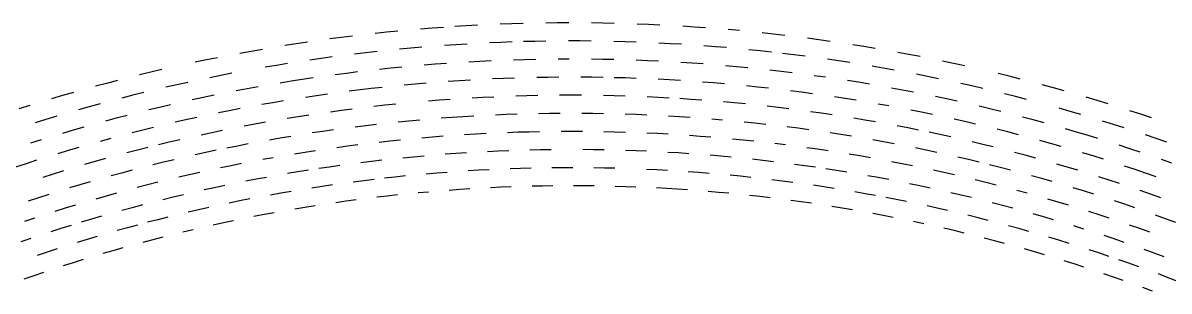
# Model space of a CAD drawing. Header units: metres. Extents: x -298 to 300, y -298 to 299.
# Drawn here: x -90 to 99, y 254.9 to 299.3 of the extents above; entities that cross this region are included whole.
import ezdxf

# ---------------------------------------------------------------- set-up
doc = ezdxf.new("R2010")
doc.units = ezdxf.units.M

msp = doc.modelspace()

# ---------------------------------------------------------------- linework, layer by layer
for p, q in [((-16.900705, 298.7572, -692.8203), (-18.777231, 298.6421, -692.8203)), ((-15.023447, 298.86053, -692.8203), (-16.900705, 298.7572, -692.8203)), ((-9.388193, 299.09973, -692.8203), (-11.26716, 299.03186, -692.8203)), ((-7.508921, 299.15588, -692.8203), (-9.388193, 299.09973, -692.8203)), ((-1.869211, 299.25342, -692.8203), (-3.749277, 299.23273, -692.8203)), ((0.011038, 299.26233, -692.8203), (-1.869211, 299.25342, -692.8203)), ((5.651602, 299.21814, -692.8203), (3.771475, 299.2447, -692.8203)), ((7.531546, 299.17975, -692.8203), (5.651602, 299.21814, -692.8203)), ((13.169485, 298.99377, -692.8203), (11.290518, 299.06763, -692.8203)), ((15.047903, 298.9082, -692.8203), (13.169485, 298.99377, -692.8203)), ((20.679617, 298.58063, -692.8203), (18.80303, 298.70166, -692.8203)), ((-37.48762, 296.84344, -692.8203), (-39.351513, 296.599, -692.8203)), ((-35.622204, 297.07617, -692.8203), (-37.48762, 296.84344, -692.8203)), ((-30.017527, 297.70392, -692.8203), (-31.887094, 297.5064, -692.8203)), ((-28.1468, 297.88965, -692.8203), (-30.017527, 297.70392, -692.8203)), ((-22.527903, 298.37646, -692.8203), (-24.401926, 298.22595, -692.8203)), ((-20.653025, 298.51514, -692.8203), (-22.527903, 298.37646, -692.8203)), ((22.55535, 298.44788, -692.8203), (20.679617, 298.58063, -692.8203)), ((28.177298, 297.97882, -692.8203), (26.304312, 298.1469, -692.8203)), ((33.78954, 297.40393, -692.8203), (31.919973, 297.6073, -692.8203)), ((35.657764, 297.18872, -692.8203), (33.78954, 297.40393, -692.8203)), ((41.254017, 296.4729, -692.8203), (39.390064, 296.72327, -692.8203)), ((-50.498974, 294.8871, -692.8203), (-52.35023, 294.5609, -692.8203)), ((-44.933422, 295.79553, -692.8203), (-46.79054, 295.5044, -692.8203)), ((-43.074474, 296.07507, -692.8203), (-44.933422, 295.79553, -692.8203)), ((-26.039072, 295.08215, -692.8203), (-27.892282, 294.90967, -692.8203)), ((-24.184824, 295.24298, -692.8203), (-26.039072, 295.08215, -692.8203)), ((-18.616282, 295.65552, -692.8203), (-20.473337, 295.52966, -692.8203)), ((-16.758493, 295.7697, -692.8203), (-18.616282, 295.65552, -692.8203)), ((-11.181162, 296.04224, -692.8203), (-13.040842, 295.963, -692.8203)), ((-9.320993, 296.10968, -692.8203), (-11.181162, 296.04224, -692.8203)), ((-5.599497, 296.20953, -692.8203), (-7.460398, 296.1654, -692.8203)), ((-3.738352, 296.24194, -692.8203), (-5.599497, 296.20953, -692.8203)), ((1.845999, 296.26892, -692.8203), (-0.015513, 296.2716, -692.8203)), ((3.707449, 296.25452, -692.8203), (1.845999, 296.26892, -692.8203)), ((9.290884, 296.14117, -692.8203), (7.429983, 296.19067, -692.8203)), ((11.15148, 296.07996, -692.8203), (9.290884, 296.14117, -692.8203)), ((16.730581, 295.82635, -692.8203), (14.871389, 295.9226, -692.8203)), ((18.589102, 295.71844, -692.8203), (16.730581, 295.82635, -692.8203)), ((24.160269, 295.32465, -692.8203), (22.304007, 295.4676, -692.8203)), ((26.015615, 295.17004, -692.8203), (24.160269, 295.32465, -692.8203)), ((31.575308, 294.63635, -692.8203), (29.723196, 294.82593, -692.8203)), ((43.11632, 296.21094, -692.8203), (41.254017, 296.4729, -692.8203)), ((48.693043, 295.3546, -692.8203), (46.835926, 295.65173, -692.8203)), ((50.548267, 295.0459, -692.8203), (48.693043, 295.3546, -692.8203)), ((-59.73335, 293.14038, -692.8203), (-61.573376, 292.7563, -692.8203)), ((-57.891003, 293.51294, -692.8203), (-59.73335, 293.14038, -692.8203)), ((-52.35023, 294.5609, -692.8203), (-54.199352, 294.2232, -692.8203)), ((-40.828808, 293.37695, -692.8203), (-42.67085, 293.11157, -692.8203)), ((-38.98512, 293.63068, -692.8203), (-40.828808, 293.37695, -692.8203)), ((-33.444836, 294.32245, -692.8203), (-35.29304, 294.10352, -692.8203)), ((-31.595224, 294.5298, -692.8203), (-33.444836, 294.32245, -692.8203)), ((-12.800486, 292.97998, -692.8203), (-14.640696, 292.89075, -692.8203)), ((-7.276743, 293.17834, -692.8203), (-9.118357, 293.12378, -692.8203)), ((-5.434702, 293.22137, -692.8203), (-7.276743, 293.17834, -692.8203)), ((0.09252, 293.28088, -692.8203), (-1.75001, 293.27258, -692.8203)), ((5.620047, 293.2362, -692.8203), (3.777578, 293.2627, -692.8203)), ((7.462271, 293.19812, -692.8203), (5.620047, 293.2362, -692.8203)), ((12.987112, 293.0146, -692.8203), (11.145865, 293.08734, -692.8203)), ((14.827932, 292.93024, -692.8203), (12.987112, 293.0146, -692.8203)), ((33.426258, 294.43518, -692.8203), (31.575308, 294.63635, -692.8203)), ((37.124134, 293.998, -692.8203), (35.275867, 294.2224, -692.8203)), ((38.970997, 293.76196, -692.8203), (37.124134, 293.998, -692.8203)), ((44.502308, 292.98425, -692.8203), (42.660145, 293.25507, -692.8203)), ((46.3427, 292.70184, -692.8203), (44.502308, 292.98425, -692.8203)), ((56.101917, 294.04974, -692.8203), (54.252796, 294.39343, -692.8203)), ((57.948902, 293.69446, -692.8203), (56.101917, 294.04974, -692.8203)), ((63.47594, 292.55896, -692.8203), (61.635975, 292.94904, -692.8203)), ((-68.907845, 291.1046, -692.8203), (-70.73475, 290.66296, -692.8203)), ((-67.07819, 291.5348, -692.8203), (-68.907845, 291.1046, -692.8203)), ((-48.18617, 292.24622, -692.8203), (-50.020763, 291.9347, -692.8203)), ((-46.34962, 292.5462, -692.8203), (-48.18617, 292.24622, -692.8203)), ((-34.826977, 291.14722, -692.8203), (-36.65504, 290.91962, -692.8203)), ((-29.334543, 291.761, -692.8203), (-31.166636, 291.56787, -692.8203)), ((-27.50123, 291.94263, -692.8203), (-29.334543, 291.761, -692.8203)), ((-21.994883, 292.4182, -692.8203), (-23.831308, 292.27118, -692.8203)), ((-20.15748, 292.55365, -692.8203), (-21.994883, 292.4182, -692.8203)), ((-14.640696, 292.89075, -692.8203), (-16.480356, 292.78992, -692.8203)), ((20.34667, 292.6079, -692.8203), (18.507742, 292.72693, -692.8203)), ((22.184805, 292.4773, -692.8203), (20.34667, 292.6079, -692.8203)), ((27.69396, 292.01636, -692.8203), (25.858511, 292.18152, -692.8203)), ((29.52831, 291.83966, -692.8203), (27.69396, 292.01636, -692.8203)), ((35.02434, 291.24036, -692.8203), (33.19353, 291.45166, -692.8203)), ((36.85375, 291.01758, -692.8203), (35.02434, 291.24036, -692.8203)), ((51.852894, 291.7854, -692.8203), (50.018116, 292.10242, -692.8203)), ((53.68572, 291.4568, -692.8203), (51.852894, 291.7854, -692.8203)), ((65.31347, 292.15735, -692.8203), (63.47594, 292.55896, -692.8203)), ((-76.19825, 289.26917, -692.8203), (-78.013435, 288.78174, -692.8203)), ((-74.38001, 289.74524, -692.8203), (-76.19825, 289.26917, -692.8203)), ((-62.8025, 289.43237, -692.8203), (-64.619026, 289.02905, -692.8203)), ((-57.33827, 290.5736, -692.8203), (-59.16212, 290.2046, -692.8203)), ((-55.512157, 290.93103, -692.8203), (-57.33827, 290.5736, -692.8203)), ((-45.7718, 289.60974, -692.8203), (-47.589855, 289.31342, -692.8203)), ((-43.951855, 289.8946, -692.8203), (-45.7718, 289.60974, -692.8203)), ((-42.13014, 290.16803, -692.8203), (-43.951855, 289.8946, -692.8203)), ((-36.65504, 290.91962, -692.8203), (-38.48164, 290.68054, -692.8203)), ((-25.295664, 289.143, -692.8203), (-27.111399, 288.97534, -692.8203)), ((-23.47883, 289.29926, -692.8203), (-25.295664, 289.143, -692.8203)), ((-18.022898, 289.69952, -692.8203), (-19.842356, 289.5775, -692.8203)), ((-16.202646, 289.81006, -692.8203), (-18.022898, 289.69952, -692.8203)), ((-10.738169, 290.07312, -692.8203), (-12.56019, 289.99695, -692.8203)), ((-8.915659, 290.13794, -692.8203), (-10.738169, 290.07312, -692.8203)), ((-3.446055, 290.2636, -692.8203), (-5.26948, 290.23315, -692.8203)), ((-1.622385, 290.2826, -692.8203), (-3.446055, 290.2636, -692.8203)), ((3.848867, 290.27075, -692.8203), (2.025137, 290.28613, -692.8203)), ((5.672537, 290.2439, -692.8203), (3.848867, 290.27075, -692.8203)), ((9.319143, 290.15582, -692.8203), (7.495962, 290.20557, -692.8203)), ((11.141958, 290.0946, -692.8203), (9.319143, 290.15582, -692.8203)), ((16.60784, 289.84222, -692.8203), (14.786367, 289.93774, -692.8203)), ((18.42864, 289.73523, -692.8203), (16.60784, 289.84222, -692.8203)), ((23.886648, 289.34552, -692.8203), (22.068106, 289.48682, -692.8203)), ((25.704275, 289.19275, -692.8203), (23.886648, 289.34552, -692.8203)), ((42.33318, 290.2804, -692.8203), (40.50823, 290.5376, -692.8203)), ((47.797962, 289.44006, -692.8203), (45.978138, 289.73157, -692.8203)), ((49.615955, 289.13702, -692.8203), (47.797962, 289.44006, -692.8203)), ((59.171375, 290.4021, -692.8203), (57.34502, 290.76514, -692.8203)), ((60.995472, 290.0276, -692.8203), (59.171375, 290.4021, -692.8203)), ((66.45312, 288.83533, -692.8203), (64.636345, 289.24414, -692.8203)), ((72.63744, 290.4356, -692.8203), (70.81054, 290.8833, -692.8203)), ((74.46154, 289.97644, -692.8203), (72.63744, 290.4356, -692.8203)), ((-83.43995, 287.25122, -692.8203), (-85.242195, 286.71838, -692.8203)), ((-81.634346, 287.77283, -692.8203), (-83.43995, 287.25122, -692.8203)), ((-71.858345, 287.30212, -692.8203), (-73.66114, 286.84204, -692.8203)), ((-70.05262, 287.75092, -692.8203), (-71.858345, 287.30212, -692.8203)), ((-64.619026, 289.02905, -692.8203), (-66.43287, 288.61438, -692.8203)), ((-58.4557, 287.2964, -692.8203), (-60.258923, 286.9204, -692.8203)), ((-53.03236, 288.35608, -692.8203), (-54.842358, 288.01416, -692.8203)), ((-51.220226, 288.68658, -692.8203), (-53.03236, 288.35608, -692.8203)), ((-39.786816, 287.4828, -692.8203), (-41.591747, 287.22412, -692.8203)), ((-34.362743, 288.19067, -692.8203), (-36.172253, 287.96606, -692.8203)), ((-32.55183, 288.40393, -692.8203), (-34.362743, 288.19067, -692.8203)), ((-30.739573, 288.60577, -692.8203), (-32.55183, 288.40393, -692.8203)), ((0.308279, 287.29932, -692.8203), (-1.496714, 287.29248, -692.8203)), ((2.113272, 287.29468, -692.8203), (0.308279, 287.29932, -692.8203)), ((7.527639, 287.213, -692.8203), (5.723013, 287.2516, -692.8203)), ((31.150991, 288.66608, -692.8203), (29.336477, 288.85303, -692.8203)), ((32.964222, 288.4677, -692.8203), (31.150991, 288.66608, -692.8203)), ((38.39623, 287.80426, -692.8203), (36.586964, 288.03674, -692.8203)), ((40.20403, 287.56036, -692.8203), (38.39623, 287.80426, -692.8203)), ((55.058094, 288.15955, -692.8203), (53.246082, 288.49677, -692.8203)), ((56.86797, 287.8109, -692.8203), (55.058094, 288.15955, -692.8203)), ((68.267204, 288.41504, -692.8203), (66.45312, 288.83533, -692.8203)), ((73.69341, 287.08594, -692.8203), (71.88744, 287.54034, -692.8203)), ((79.91607, 288.53027, -692.8203), (78.100945, 289.0238, -692.8203)), ((81.72814, 288.0254, -692.8203), (79.91607, 288.53027, -692.8203)), ((-88.83643, 285.61877, -692.8203), (-90.6283, 285.052, -692.8203)), ((-79.051704, 285.39392, -692.8203), (-80.84229, 284.88873, -692.8203)), ((-77.25794, 285.88794, -692.8203), (-79.051704, 285.39392, -692.8203)), ((-65.653694, 285.72485, -692.8203), (-67.446785, 285.3037, -692.8203)), ((-60.258923, 286.9204, -692.8203), (-62.059643, 286.5332, -692.8203)), ((-48.793835, 286.07623, -692.8203), (-50.589672, 285.761, -692.8203)), ((-46.996105, 286.38013, -692.8203), (-48.793835, 286.07623, -692.8203)), ((-41.591747, 287.22412, -692.8203), (-43.39497, 286.9541, -692.8203)), ((-30.314463, 285.64343, -692.8203), (-32.108105, 285.44427, -692.8203)), ((-28.519602, 285.83124, -692.8203), (-30.314463, 285.64343, -692.8203)), ((-21.329233, 286.46985, -692.8203), (-23.128305, 286.32715, -692.8203)), ((-19.529245, 286.6012, -692.8203), (-21.329233, 286.46985, -692.8203)), ((-14.124704, 286.92755, -692.8203), (-15.926889, 286.83008, -692.8203)), ((-12.32197, 287.01367, -692.8203), (-14.124704, 286.92755, -692.8203)), ((-6.910715, 287.2041, -692.8203), (-8.714853, 287.15198, -692.8203)), ((-5.106272, 287.24487, -692.8203), (-6.910715, 287.2041, -692.8203)), ((9.332022, 287.1631, -692.8203), (7.527639, 287.213, -692.8203)), ((14.74291, 286.94537, -692.8203), (12.939688, 287.0293, -692.8203)), ((16.545523, 286.8501, -692.8203), (14.74291, 286.94537, -692.8203)), ((20.148855, 286.62573, -692.8203), (18.347525, 286.74353, -692.8203)), ((21.949453, 286.49646, -692.8203), (20.148855, 286.62573, -692.8203)), ((27.345877, 286.04102, -692.8203), (25.548025, 286.2041, -692.8203)), ((29.14269, 285.86658, -692.8203), (27.345877, 286.04102, -692.8203)), ((34.526234, 285.27563, -692.8203), (32.73296, 285.4839, -692.8203)), ((45.617847, 286.76062, -692.8203), (43.81493, 287.03857, -692.8203)), ((47.419056, 286.4713, -692.8203), (45.617847, 286.76062, -692.8203)), ((52.811268, 285.53577, -692.8203), (51.015797, 285.8589, -692.8203)), ((62.284046, 286.69696, -692.8203), (60.481007, 287.0796, -692.8203)), ((64.08465, 286.30298, -692.8203), (62.284046, 286.69696, -692.8203)), ((69.471245, 285.05322, -692.8203), (67.67834, 285.48108, -692.8203)), ((75.49645, 286.62018, -692.8203), (73.69341, 287.08594, -692.8203)), ((87.14483, 286.44257, -692.8203), (85.34258, 286.98157, -692.8203)), ((88.94372, 285.89233, -692.8203), (87.14483, 286.44257, -692.8203)), ((-84.413826, 283.8446, -692.8203), (-86.19453, 283.30566, -692.8203)), ((-74.59144, 283.50696, -692.8203), (-76.37037, 283.0298, -692.8203)), ((-72.80958, 283.97296, -692.8203), (-74.59144, 283.50696, -692.8203)), ((-67.446785, 285.3037, -692.8203), (-69.23719, 284.87134, -692.8203)), ((-61.319286, 283.63342, -692.8203), (-63.099377, 283.23962, -692.8203)), ((-55.96455, 284.7478, -692.8203), (-57.751842, 284.38757, -692.8203)), ((-54.17512, 285.0968, -692.8203), (-55.96455, 284.7478, -692.8203)), ((-44.62306, 283.73547, -692.8203), (-46.404247, 283.44653, -692.8203)), ((-42.84004, 284.0133, -692.8203), (-44.62306, 283.73547, -692.8203)), ((-37.480907, 284.7793, -692.8203), (-39.26887, 284.53516, -692.8203)), ((-35.691418, 285.0122, -692.8203), (-37.480907, 284.7793, -692.8203)), ((-19.218332, 283.62476, -692.8203), (-20.999643, 283.49536, -692.8203)), ((-17.436228, 283.74292, -692.8203), (-19.218332, 283.62476, -692.8203)), ((-15.653452, 283.84998, -692.8203), (-17.436228, 283.74292, -692.8203)), ((-10.301401, 284.1037, -692.8203), (-12.085947, 284.03033, -692.8203)), ((-8.516367, 284.1659, -692.8203), (-10.301401, 284.1037, -692.8203)), ((-3.159373, 284.28503, -692.8203), (-4.945322, 284.2566, -692.8203)), ((-1.373301, 284.30237, -692.8203), (-3.159373, 284.28503, -692.8203)), ((3.98522, 284.28687, -692.8203), (2.199087, 284.30328, -692.8203)), ((5.771231, 284.25928, -692.8203), (3.98522, 284.28687, -692.8203)), ((11.12792, 284.1092, -692.8203), (9.342642, 284.17047, -692.8203)), ((12.912771, 284.03674, -692.8203), (11.12792, 284.1092, -692.8203)), ((18.26415, 283.75208, -692.8203), (16.480947, 283.85815, -692.8203)), ((20.046682, 283.63477, -692.8203), (18.26415, 283.75208, -692.8203)), ((36.318226, 285.05615, -692.8203), (34.526234, 285.27563, -692.8203)), ((41.685413, 284.33008, -692.8203), (39.897816, 284.58337, -692.8203)), ((43.471363, 284.06555, -692.8203), (41.685413, 284.33008, -692.8203)), ((48.818836, 283.20483, -692.8203), (47.038136, 283.50293, -692.8203)), ((58.185047, 284.49866, -692.8203), (56.395985, 284.8556, -692.8203)), ((59.971912, 284.1305, -692.8203), (58.185047, 284.49866, -692.8203)), ((71.26147, 284.614, -692.8203), (69.471245, 285.05322, -692.8203)), ((76.615166, 283.22925, -692.8203), (74.83349, 283.7021, -692.8203)), ((82.67864, 284.64417, -692.8203), (80.88775, 285.1551, -692.8203)), ((84.4663, 284.12195, -692.8203), (82.67864, 284.64417, -692.8203)), ((94.319145, 284.17377, -692.8203), (92.53094, 284.75787, -692.8203)), ((96.10369, 283.57843, -692.8203), (94.319145, 284.17377, -692.8203)), ((-86.19453, 283.30566, -692.8203), (-87.97181, 282.7556, -692.8203)), ((-79.91889, 282.04193, -692.8203), (-81.68842, 281.5313, -692.8203)), ((-68.42414, 281.99115, -692.8203), (-70.19367, 281.55273, -692.8203)), ((-63.099377, 283.23962, -692.8203), (-64.8769, 282.8346, -692.8203)), ((-51.7364, 282.51257, -692.8203), (-53.509777, 282.17896, -692.8203)), ((-49.96101, 282.83508, -692.8203), (-51.7364, 282.51257, -692.8203)), ((-38.753185, 281.58728, -692.8203), (-40.52113, 281.3352, -692.8203)), ((-33.44044, 282.27673, -692.8203), (-35.21278, 282.05804, -692.8203)), ((-31.666636, 282.4843, -692.8203), (-33.44044, 282.27673, -692.8203)), ((-26.338022, 283.0401, -692.8203), (-28.115366, 282.86597, -692.8203)), ((-24.559519, 283.203, -692.8203), (-26.338022, 283.0401, -692.8203)), ((25.389517, 283.2157, -692.8203), (23.609426, 283.36658, -692.8203)), ((30.723623, 282.69592, -692.8203), (28.946646, 282.88037, -692.8203)), ((32.49944, 282.50037, -692.8203), (30.723623, 282.69592, -692.8203)), ((37.81902, 281.84674, -692.8203), (36.04717, 282.07574, -692.8203)), ((39.589405, 281.60657, -692.8203), (37.81902, 281.84674, -692.8203)), ((50.597645, 282.8955, -692.8203), (48.818836, 283.20483, -692.8203)), ((55.922047, 281.90063, -692.8203), (54.14928, 282.2434, -692.8203)), ((57.692554, 281.54675, -692.8203), (55.922047, 281.90063, -692.8203)), ((65.31817, 282.95862, -692.8203), (63.538563, 283.36047, -692.8203)), ((67.09527, 282.54565, -692.8203), (65.31817, 282.95862, -692.8203)), ((72.41064, 281.23975, -692.8203), (70.641594, 281.68616, -692.8203)), ((78.39385, 282.74524, -692.8203), (76.615166, 283.22925, -692.8203)), ((83.711296, 281.22632, -692.8203), (81.94195, 281.74377, -692.8203)), ((89.809135, 282.48816, -692.8203), (88.03161, 283.04395, -692.8203)), ((91.58318, 281.9212, -692.8203), (89.809135, 282.48816, -692.8203)), ((-86.97718, 279.93298, -692.8203), (-88.73322, 279.37805, -692.8203)), ((-81.68842, 281.5313, -692.8203), (-83.45472, 281.00964, -692.8203)), ((-75.48524, 280.1709, -692.8203), (-77.24311, 279.68823, -692.8203)), ((-70.19367, 281.55273, -692.8203), (-71.96046, 281.1032, -692.8203)), ((-64.10206, 279.94397, -692.8203), (-65.858894, 279.5327, -692.8203)), ((-58.81654, 281.11133, -692.8203), (-60.580822, 280.73328, -692.8203)), ((-57.049877, 281.47833, -692.8203), (-58.81654, 281.11133, -692.8203)), ((-47.575634, 280.21606, -692.8203), (-49.334606, 279.9087, -692.8203)), ((-45.81471, 280.5125, -692.8203), (-47.575634, 280.21606, -692.8203)), ((-40.52113, 281.3352, -692.8203), (-42.287365, 281.07202, -692.8203)), ((-29.471018, 279.71777, -692.8203), (-31.227488, 279.52405, -692.8203)), ((-27.713388, 279.9005, -692.8203), (-29.471018, 279.71777, -692.8203)), ((-22.43403, 280.3822, -692.8203), (-24.194834, 280.23267, -692.8203)), ((-20.672312, 280.5207, -692.8203), (-22.43403, 280.3822, -692.8203)), ((-15.382212, 280.86963, -692.8203), (-17.14631, 280.7644, -692.8203)), ((-13.617502, 280.96375, -692.8203), (-15.382212, 280.86963, -692.8203)), ((-8.320139, 281.1797, -692.8203), (-10.086374, 281.11877, -692.8203)), ((-6.553537, 281.22943, -692.8203), (-8.320139, 281.1797, -692.8203)), ((-4.78657, 281.26813, -692.8203), (-6.553537, 281.22943, -692.8203)), ((0.515249, 281.3175, -692.8203), (-1.252146, 281.31213, -692.8203)), ((2.282644, 281.31177, -692.8203), (0.515249, 281.3175, -692.8203)), ((7.584219, 281.22797, -692.8203), (5.81719, 281.26703, -692.8203)), ((9.351004, 281.17786, -692.8203), (7.584219, 281.22797, -692.8203)), ((14.649099, 280.96082, -692.8203), (12.883535, 281.04425, -692.8203)), ((16.414114, 280.86627, -692.8203), (14.649099, 280.96082, -692.8203)), ((21.705252, 280.5161, -692.8203), (19.942312, 280.64392, -692.8203)), ((23.467459, 280.37732, -692.8203), (21.705252, 280.5161, -692.8203)), ((28.748343, 279.8943, -692.8203), (26.989065, 280.06635, -692.8203)), ((30.506582, 279.71118, -692.8203), (28.748343, 279.8943, -692.8203)), ((44.8911, 280.81946, -692.8203), (43.125538, 281.09296, -692.8203)), ((46.655018, 280.5349, -692.8203), (44.8911, 280.81946, -692.8203)), ((51.935474, 279.61475, -692.8203), (50.177235, 279.9325, -692.8203)), ((61.226856, 280.80554, -692.8203), (59.460865, 281.1817, -692.8203)), ((62.99053, 280.41833, -692.8203), (61.226856, 280.80554, -692.8203)), ((74.17687, 280.78223, -692.8203), (72.41064, 281.23975, -692.8203)), ((79.45794, 279.34314, -692.8203), (77.700615, 279.83392, -692.8203)), ((85.47729, 280.69775, -692.8203), (83.711296, 281.22632, -692.8203)), ((87.23998, 280.15808, -692.8203), (85.47729, 280.69775, -692.8203)), ((96.88348, 280.15356, -692.8203), (95.120415, 280.7539, -692.8203)), ((98.642815, 279.5421, -692.8203), (96.88348, 280.15356, -692.8203)), ((-82.49799, 278.1739, -692.8203), (-84.24317, 277.64716, -692.8203)), ((-80.74958, 278.68964, -692.8203), (-82.49799, 278.1739, -692.8203)), ((-71.11323, 278.2329, -692.8203), (-72.85908, 277.7777, -692.8203)), ((-69.36451, 278.6772, -692.8203), (-71.11323, 278.2329, -692.8203)), ((-65.858894, 279.5327, -692.8203), (-67.613045, 279.11047, -692.8203)), ((-59.844555, 277.83258, -692.8203), (-61.58827, 277.44812, -692.8203)), ((-58.098522, 278.20605, -692.8203), (-59.844555, 277.83258, -692.8203)), ((-54.599438, 278.9201, -692.8203), (-56.35011, 278.5686, -692.8203)), ((-52.84663, 279.26062, -692.8203), (-54.599438, 278.9201, -692.8203)), ((-43.482983, 277.85974, -692.8203), (-45.227306, 277.57806, -692.8203)), ((-41.73689, 278.1305, -692.8203), (-43.482983, 277.85974, -692.8203)), ((-36.488842, 278.87683, -692.8203), (-38.239758, 278.63904, -692.8203)), ((-34.73646, 279.10358, -692.8203), (-36.488842, 278.87683, -692.8203)), ((-11.620737, 278.06323, -692.8203), (-13.367319, 277.9817, -692.8203)), ((-9.873667, 278.1338, -692.8203), (-11.620737, 278.06323, -692.8203)), ((-4.630136, 278.2796, -692.8203), (-6.378305, 278.24194, -692.8203)), ((-2.881785, 278.30627, -692.8203), (-4.630136, 278.2796, -692.8203)), ((4.112478, 278.30298, -692.8203), (2.363943, 278.3203, -692.8203)), ((5.860891, 278.27478, -692.8203), (4.112478, 278.30298, -692.8203)), ((11.104788, 278.12402, -692.8203), (9.357107, 278.18524, -692.8203)), ((12.852041, 278.05176, -692.8203), (11.104788, 278.12402, -692.8203)), ((18.090628, 277.7693, -692.8203), (16.345022, 277.87445, -692.8203)), ((35.773914, 279.09558, -692.8203), (34.019398, 279.31183, -692.8203)), ((41.02886, 278.38086, -692.8203), (39.278736, 278.63013, -692.8203)), ((42.777454, 278.1206, -692.8203), (41.02886, 278.38086, -692.8203)), ((53.6917, 279.28595, -692.8203), (51.935474, 279.61475, -692.8203)), ((58.94762, 278.2334, -692.8203), (57.197865, 278.5952, -692.8203)), ((60.695118, 277.86047, -692.8203), (58.94762, 278.2334, -692.8203)), ((68.26641, 279.1902, -692.8203), (66.51031, 279.61066, -692.8203)), ((70.01977, 278.7588, -692.8203), (68.26641, 279.1902, -692.8203)), ((75.26336, 277.39844, -692.8203), (73.518364, 277.86285, -692.8203)), ((81.21221, 278.8413, -692.8203), (79.45794, 279.34314, -692.8203)), ((86.45568, 277.26996, -692.8203), (84.711174, 277.8047, -692.8203)), ((92.50738, 278.47278, -692.8203), (90.75512, 279.0456, -692.8203)), ((94.256035, 277.88904, -692.8203), (92.50738, 278.47278, -692.8203)), ((-89.45814, 276.00134, -692.8203), (-91.1894, 275.43097, -692.8203)), ((-87.723274, 276.5609, -692.8203), (-89.45814, 276.00134, -692.8203)), ((-78.078865, 276.3463, -692.8203), (-79.81263, 275.8474, -692.8203)), ((-76.34193, 276.83435, -692.8203), (-78.078865, 276.3463, -692.8203)), ((-66.804146, 276.22913, -692.8203), (-68.537544, 275.80103, -692.8203)), ((-65.06812, 276.64636, -692.8203), (-66.804146, 276.22913, -692.8203)), ((-53.92024, 276.0056, -692.8203), (-55.6526, 275.6584, -692.8203)), ((-48.71046, 276.9818, -692.8203), (-50.44911, 276.66736, -692.8203)), ((-32.52711, 276.36157, -692.8203), (-34.26234, 276.1488, -692.8203)), ((-30.790537, 276.5636, -692.8203), (-32.52711, 276.36157, -692.8203)), ((-25.573557, 277.10388, -692.8203), (-27.31367, 276.9347, -692.8203)), ((-23.832407, 277.2621, -692.8203), (-25.573557, 277.10388, -692.8203)), ((-18.603342, 277.6712, -692.8203), (-20.347239, 277.54578, -692.8203)), ((-16.858652, 277.78564, -692.8203), (-18.603342, 277.6712, -692.8203)), ((19.835623, 277.6532, -692.8203), (18.090628, 277.7693, -692.8203)), ((25.065725, 277.2392, -692.8203), (23.323233, 277.38818, -692.8203)), ((26.807302, 277.07928, -692.8203), (25.065725, 277.2392, -692.8203)), ((32.025562, 276.53394, -692.8203), (30.287283, 276.72662, -692.8203)), ((33.762623, 276.33026, -692.8203), (32.025562, 276.53394, -692.8203)), ((48.01305, 277.27405, -692.8203), (46.26958, 277.56714, -692.8203)), ((49.754627, 276.9699, -692.8203), (48.01305, 277.27405, -692.8203)), ((54.967457, 275.99194, -692.8203), (53.23186, 276.32886, -692.8203)), ((56.700916, 275.64417, -692.8203), (54.967457, 275.99194, -692.8203)), ((65.92315, 276.67615, -692.8203), (64.182976, 277.0819, -692.8203)), ((67.66082, 276.25946, -692.8203), (65.92315, 276.67615, -692.8203)), ((77.005486, 276.92303, -692.8203), (75.26336, 277.39844, -692.8203)), ((82.21343, 275.43127, -692.8203), (80.48052, 275.93945, -692.8203)), ((88.19683, 276.72424, -692.8203), (86.45568, 277.26996, -692.8203)), ((99.47961, 276.07178, -692.8203), (97.74218, 276.68848, -692.8203)), ((-84.994576, 274.2854, -692.8203), (-86.71522, 273.74304, -692.8203)), ((-83.27058, 274.8169, -692.8203), (-84.994576, 274.2854, -692.8203)), ((-73.720955, 274.45142, -692.8203), (-75.44294, 273.97986, -692.8203)), ((-71.99598, 274.9121, -692.8203), (-73.720955, 274.45142, -692.8203)), ((-62.55897, 274.16095, -692.8203), (-64.27949, 273.75952, -692.8203)), ((-60.83601, 274.55157, -692.8203), (-62.55897, 274.16095, -692.8203)), ((-55.6526, 275.6584, -692.8203), (-57.3827, 275.3003, -692.8203)), ((-44.642162, 274.6432, -692.8203), (-46.366283, 274.3543, -692.8203)), ((-42.916332, 274.92126, -692.8203), (-44.642162, 274.6432, -692.8203)), ((-39.459423, 275.44495, -692.8203), (-41.188732, 275.18854, -692.8203)), ((-37.72859, 275.69043, -692.8203), (-39.459423, 275.44495, -692.8203)), ((-21.748789, 274.4364, -692.8203), (-23.472239, 274.29132, -692.8203)), ((-20.024424, 274.57068, -692.8203), (-21.748789, 274.4364, -692.8203)), ((-14.846628, 274.90845, -692.8203), (-16.573252, 274.80676, -692.8203)), ((-13.119333, 274.9994, -692.8203), (-14.846628, 274.90845, -692.8203)), ((-7.934458, 275.20697, -692.8203), (-9.663218, 275.14862, -692.8203)), ((-6.205393, 275.2544, -692.8203), (-7.934458, 275.20697, -692.8203)), ((-1.016672, 275.33167, -692.8203), (-2.746409, 275.31677, -692.8203)), ((0.713125, 275.33563, -692.8203), (-1.016672, 275.33167, -692.8203)), ((5.902334, 275.28247, -692.8203), (4.17272, 275.31104, -692.8203)), ((7.631765, 275.24304, -692.8203), (5.902334, 275.28247, -692.8203)), ((14.546194, 274.9765, -692.8203), (12.818228, 275.05945, -692.8203)), ((16.273672, 274.88275, -692.8203), (14.546194, 274.9765, -692.8203)), ((21.452078, 274.53638, -692.8203), (19.726675, 274.66266, -692.8203)), ((23.176687, 274.39917, -692.8203), (21.452078, 274.53638, -692.8203)), ((28.345022, 273.92273, -692.8203), (26.62322, 274.0924, -692.8203)), ((38.965748, 275.65393, -692.8203), (37.232777, 275.89026, -692.8203)), ((40.697254, 275.40674, -692.8203), (38.965748, 275.65393, -692.8203)), ((44.155445, 274.87964, -692.8203), (42.427174, 275.14856, -692.8203)), ((45.882008, 274.5998, -692.8203), (44.155445, 274.87964, -692.8203)), ((61.887745, 274.53546, -692.8203), (60.16112, 274.9159, -692.8203)), ((63.611988, 274.14417, -692.8203), (61.887745, 274.53546, -692.8203)), ((71.128105, 275.39343, -692.8203), (69.395805, 275.8319, -692.8203)), ((72.85766, 274.94403, -692.8203), (71.128105, 275.39343, -692.8203)), ((83.94305, 274.91223, -692.8203), (82.21343, 275.43127, -692.8203)), ((93.39941, 275.02148, -692.8203), (91.668755, 275.59998, -692.8203)), ((95.126335, 274.43213, -692.8203), (93.39941, 275.02148, -692.8203)), ((96.8496, 273.8319, -692.8203), (95.126335, 274.43213, -692.8203)), ((-80.59058, 272.50055, -692.8203), (-82.30012, 271.9859, -692.8203)), ((-78.877815, 273.00446, -692.8203), (-80.59058, 272.50055, -692.8203)), ((-69.4253, 272.49048, -692.8203), (-71.13514, 272.04602, -692.8203)), ((-67.712715, 272.92432, -692.8203), (-69.4253, 272.49048, -692.8203)), ((-56.66914, 272.39404, -692.8203), (-58.378674, 272.02966, -692.8203)), ((-51.52699, 273.42273, -692.8203), (-53.243237, 273.09058, -692.8203)), ((-49.808727, 273.74402, -692.8203), (-51.52699, 273.42273, -692.8203)), ((-40.64271, 272.24622, -692.8203), (-42.35188, 271.98242, -692.8203)), ((-38.931957, 272.49915, -692.8203), (-40.64271, 272.24622, -692.8203)), ((-33.790478, 273.1936, -692.8203), (-35.50575, 272.9729, -692.8203)), ((-32.073803, 273.40356, -692.8203), (-33.790478, 273.1936, -692.8203)), ((-28.636606, 273.79114, -692.8203), (-30.355783, 273.60272, -692.8203)), ((-26.916208, 273.96863, -692.8203), (-28.636606, 273.79114, -692.8203)), ((-9.454966, 272.16333, -692.8203), (-11.16456, 272.09552, -692.8203)), ((-4.324106, 272.30237, -692.8203), (-6.034677, 272.26672, -692.8203)), ((-2.613291, 272.3272, -692.8203), (-4.324106, 272.30237, -692.8203)), ((2.519705, 272.33728, -692.8203), (0.808706, 272.34467, -692.8203)), ((4.230703, 272.3191, -692.8203), (2.519705, 272.33728, -692.8203)), ((9.362539, 272.2002, -692.8203), (7.652151, 272.25055, -692.8203)), ((11.072561, 272.13904, -692.8203), (9.362539, 272.2002, -692.8203)), ((30.065664, 273.7423, -692.8203), (28.345022, 273.92273, -692.8203)), ((35.22063, 273.1361, -692.8203), (33.50359, 273.34894, -692.8203)), ((36.93633, 272.91248, -692.8203), (35.22063, 273.1361, -692.8203)), ((42.074574, 272.17688, -692.8203), (40.36339, 272.43286, -692.8203)), ((43.78417, 271.91016, -692.8203), (42.074574, 272.17688, -692.8203)), ((51.05077, 273.69525, -692.8203), (49.3297, 274.00757, -692.8203)), ((52.769825, 273.37213, -692.8203), (51.05077, 273.69525, -692.8203)), ((57.914417, 272.33795, -692.8203), (56.20171, 272.69348, -692.8203)), ((59.624928, 271.97168, -692.8203), (57.914417, 272.33795, -692.8203)), ((68.769585, 272.90552, -692.8203), (67.05297, 273.32922, -692.8203)), ((70.48351, 272.47095, -692.8203), (68.769585, 272.90552, -692.8203)), ((78.02892, 273.53082, -692.8203), (76.3081, 274.0127, -692.8203)), ((79.7467, 273.03815, -692.8203), (78.02892, 273.53082, -692.8203)), ((89.112114, 273.29004, -692.8203), (87.39245, 273.8416, -692.8203)), ((90.82824, 272.72766, -692.8203), (89.112114, 273.29004, -692.8203)), ((-87.40876, 270.37775, -692.8203), (-89.104744, 269.8203, -692.8203)), ((-85.7093, 270.9245, -692.8203), (-87.40876, 270.37775, -692.8203)), ((-76.2472, 270.64813, -692.8203), (-77.9452, 270.16083, -692.8203)), ((-74.54615, 271.12476, -692.8203), (-76.2472, 270.64813, -692.8203)), ((-65.19294, 270.46484, -692.8203), (-66.890144, 270.047, -692.8203)), ((-63.493114, 270.87207, -692.8203), (-65.19294, 270.46484, -692.8203)), ((-58.378674, 272.02966, -692.8203), (-60.08595, 271.65448, -692.8203)), ((-47.46876, 271.1269, -692.8203), (-49.170605, 270.8203, -692.8203)), ((-45.764904, 271.4228, -692.8203), (-47.46876, 271.1269, -692.8203)), ((-29.92335, 270.6416, -692.8203), (-31.622751, 270.44525, -692.8203)), ((-28.222788, 270.82733, -692.8203), (-29.92335, 270.6416, -692.8203)), ((-23.114328, 271.3203, -692.8203), (-24.818186, 271.16663, -692.8203)), ((-17.997324, 271.71686, -692.8203), (-19.703867, 271.59534, -692.8203)), ((-16.29011, 271.82764, -692.8203), (-17.997324, 271.71686, -692.8203)), ((-11.16456, 272.09552, -692.8203), (-12.873667, 272.01697, -692.8203)), ((16.200064, 271.8911, -692.8203), (14.491385, 271.9845, -692.8203)), ((17.908072, 271.787, -692.8203), (16.200064, 271.8911, -692.8203)), ((19.615469, 271.67224, -692.8203), (17.908072, 271.787, -692.8203)), ((24.7329, 271.26337, -692.8203), (23.027945, 271.4104, -692.8203)), ((26.43688, 271.10565, -692.8203), (24.7329, 271.26337, -692.8203)), ((31.542654, 270.56836, -692.8203), (29.841848, 270.75818, -692.8203)), ((33.2423, 270.36786, -692.8203), (31.542654, 270.56836, -692.8203)), ((48.902576, 271.04565, -692.8203), (47.19829, 271.3446, -692.8203)), ((50.60503, 270.73608, -692.8203), (48.902576, 271.04565, -692.8203)), ((54.003956, 270.08484, -692.8203), (52.30553, 270.41577, -692.8203)), ((64.74218, 270.8086, -692.8203), (63.038868, 271.20703, -692.8203)), ((66.442986, 270.3994, -692.8203), (64.74218, 270.8086, -692.8203)), ((75.608574, 271.10303, -692.8203), (73.90307, 271.5697, -692.8203)), ((84.881035, 271.49536, -692.8203), (83.172844, 272.0204, -692.8203)), ((86.58593, 270.9596, -692.8203), (84.881035, 271.49536, -692.8203)), ((95.95507, 270.976, -692.8203), (94.24981, 271.57068, -692.8203)), ((97.65661, 270.37067, -692.8203), (95.95507, 270.976, -692.8203)), ((-83.02033, 268.635, -692.8203), (-84.70551, 268.10522, -692.8203)), ((-81.331856, 269.1543, -692.8203), (-83.02033, 268.635, -692.8203)), ((-71.9654, 268.7295, -692.8203), (-73.6515, 268.26904, -692.8203)), ((-70.276436, 269.17926, -692.8203), (-71.9654, 268.7295, -692.8203)), ((-61.02473, 268.3758, -692.8203), (-62.708935, 267.98413, -692.8203)), ((-59.338085, 268.75684, -692.8203), (-61.02473, 268.3758, -692.8203)), ((-54.26417, 269.8365, -692.8203), (-55.957775, 269.48724, -692.8203)), ((-52.56843, 270.17505, -692.8203), (-54.26417, 269.8365, -692.8203)), ((-43.47865, 268.77234, -692.8203), (-45.165844, 268.49084, -692.8203)), ((-41.789623, 269.0432, -692.8203), (-43.47865, 268.77234, -692.8203)), ((-36.712902, 269.7921, -692.8203), (-38.40669, 269.5531, -692.8203)), ((-35.01759, 270.0205, -692.8203), (-36.712902, 269.7921, -692.8203)), ((38.33312, 269.7024, -692.8203), (36.63756, 269.93488, -692.8203)), ((40.02721, 269.45923, -692.8203), (38.33312, 269.7024, -692.8203)), ((45.100025, 268.66602, -692.8203), (43.410755, 268.94104, -692.8203)), ((46.787525, 268.38037, -692.8203), (45.100025, 268.66602, -692.8203)), ((55.700306, 269.74323, -692.8203), (54.003956, 270.08484, -692.8203)), ((60.776173, 268.65442, -692.8203), (59.086475, 269.02795, -692.8203)), ((62.46349, 268.27026, -692.8203), (60.776173, 268.65442, -692.8203)), ((71.529594, 269.10797, -692.8203), (69.83672, 269.54907, -692.8203)), ((73.21966, 268.65625, -692.8203), (71.529594, 269.10797, -692.8203)), ((80.707085, 269.6386, -692.8203), (79.01061, 270.13745, -692.8203)), ((82.40038, 269.12915, -692.8203), (80.707085, 269.6386, -692.8203)), ((91.68017, 269.28833, -692.8203), (89.98559, 269.85608, -692.8203)), ((93.37115, 268.70984, -692.8203), (91.68017, 269.28833, -692.8203)), ((-88.06562, 267.01392, -692.8203), (-89.740486, 266.4524, -692.8203)), ((-78.69178, 266.82446, -692.8203), (-80.36573, 266.3219, -692.8203)), ((-77.01478, 267.31653, -692.8203), (-78.69178, 266.82446, -692.8203)), ((-67.74616, 266.74573, -692.8203), (-69.41993, 266.3119, -692.8203)), ((-66.06971, 267.16907, -692.8203), (-67.74616, 266.74573, -692.8203)), ((-55.248547, 266.57996, -692.8203), (-56.921642, 266.2246, -692.8203)), ((-50.21632, 267.5829, -692.8203), (-51.895824, 267.25916, -692.8203)), ((-48.53474, 267.89612, -692.8203), (-50.21632, 267.5829, -692.8203)), ((51.838978, 267.45984, -692.8203), (50.157093, 267.77728, -692.8203)), ((53.51891, 267.1319, -692.8203), (51.838978, 267.45984, -692.8203)), ((67.51055, 267.0542, -692.8203), (65.83074, 267.47015, -692.8203)), ((69.18774, 266.6278, -692.8203), (67.51055, 267.0542, -692.8203)), ((78.27239, 267.2373, -692.8203), (76.59112, 267.72083, -692.8203)), ((79.950676, 266.74316, -692.8203), (78.27239, 267.2373, -692.8203)), ((87.460686, 267.537, -692.8203), (85.777275, 268.07837, -692.8203)), ((89.14074, 266.98517, -692.8203), (87.460686, 267.537, -692.8203)), ((98.42193, 266.91095, -692.8203), (96.74206, 267.52118, -692.8203)), ((100.09789, 266.29016, -692.8203), (98.42193, 266.91095, -692.8203)), ((-83.703865, 265.28522, -692.8203), (-85.36793, 264.75122, -692.8203)), ((-82.036446, 265.80878, -692.8203), (-83.703865, 265.28522, -692.8203)), ((-72.75898, 265.41266, -692.8203), (-74.4242, 264.9474, -692.8203)), ((-71.09089, 265.86755, -692.8203), (-72.75898, 265.41266, -692.8203)), ((-61.926952, 265.09558, -692.8203), (-63.590466, 264.6983, -692.8203)), ((-56.921642, 266.2246, -692.8203), (-58.59248, 265.85876, -692.8203)), ((58.545826, 266.08472, -692.8203), (56.872364, 266.44434, -692.8203)), ((63.552296, 264.94293, -692.8203), (61.885853, 265.33398, -692.8203)), ((65.2163, 264.54138, -692.8203), (63.552296, 264.94293, -692.8203)), ((74.20287, 265.28528, -692.8203), (72.53399, 265.7433, -692.8203)), ((75.86895, 264.81677, -692.8203), (74.20287, 265.28528, -692.8203)), ((84.96636, 265.1977, -692.8203), (83.29772, 265.7234, -692.8203)), ((94.15966, 265.26636, -692.8203), (92.49029, 265.8498, -692.8203)), ((95.82537, 264.67236, -692.8203), (94.15966, 265.26636, -692.8203)), ((-88.68586, 263.6518, -692.8203), (-90.33955, 263.08655, -692.8203)), ((-79.40174, 263.48883, -692.8203), (-81.054695, 262.9818, -692.8203)), ((-77.745674, 263.9854, -692.8203), (-79.40174, 263.48883, -692.8203)), ((-68.56556, 263.4439, -692.8203), (-70.21851, 263.005, -692.8203)), ((-66.90986, 263.87244, -692.8203), (-68.56556, 263.4439, -692.8203)), ((70.19274, 263.2741, -692.8203), (68.53655, 263.70697, -692.8203)), ((71.84618, 262.8308, -692.8203), (70.19274, 263.2741, -692.8203)), ((80.84899, 263.3485, -692.8203), (79.19201, 263.8484, -692.8203)), ((82.5028, 262.83832, -692.8203), (80.84899, 263.3485, -692.8203)), ((89.95226, 263.55786, -692.8203), (88.293755, 264.11493, -692.8203)), ((91.60729, 262.99042, -692.8203), (89.95226, 263.55786, -692.8203)), ((-85.99378, 261.3988, -692.8203), (-87.63337, 260.85046, -692.8203)), ((-84.35078, 261.93677, -692.8203), (-85.99378, 261.3988, -692.8203)), ((-75.16035, 261.62598, -692.8203), (-76.801704, 261.1457, -692.8203)), ((-73.516, 262.096, -692.8203), (-75.16035, 261.62598, -692.8203)), ((76.78936, 261.43884, -692.8203), (75.14452, 261.9132, -692.8203)), ((78.431206, 260.95416, -692.8203), (76.78936, 261.43884, -692.8203)), ((87.44457, 261.24536, -692.8203), (85.80065, 261.78668, -692.8203)), ((89.085075, 260.69373, -692.8203), (87.44457, 261.24536, -692.8203)), ((96.55059, 261.2257, -692.8203), (94.90649, 261.82434, -692.8203)), ((98.19091, 260.61682, -692.8203), (96.55059, 261.2257, -692.8203)), ((-81.70704, 259.64307, -692.8203), (-83.33576, 259.1217, -692.8203)), ((-80.07508, 260.15417, -692.8203), (-81.70704, 259.64307, -692.8203)), ((83.33813, 259.43835, -692.8203), (81.70568, 259.95386, -692.8203)), ((84.96734, 258.91254, -692.8203), (83.33813, 259.43835, -692.8203)), ((92.355644, 259.5595, -692.8203), (90.72216, 260.1317, -692.8203)), ((93.98553, 258.97705, -692.8203), (92.355644, 259.5595, -692.8203)), ((-88.20161, 257.49634, -692.8203), (-89.8166, 256.9342, -692.8203)), ((-86.58308, 258.04828, -692.8203), (-88.20161, 257.49634, -692.8203)), ((89.83483, 257.2738, -692.8203), (88.21575, 257.8302, -692.8203)), ((91.45037, 256.70715, -692.8203), (89.83483, 257.2738, -692.8203)), ((98.8529, 257.1682, -692.8203), (97.234184, 257.78137, -692.8203)), ((100.467705, 256.54492, -692.8203), (98.8529, 257.1682, -692.8203)), ((96.27538, 254.94658, -692.8203), (94.67071, 255.54356, -692.8203))]:
    msp.add_line(p, q)

doc.saveas('drawing.dxf')
